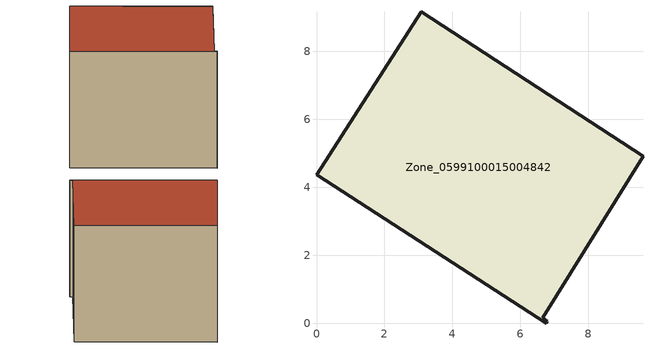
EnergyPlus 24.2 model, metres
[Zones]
Zone_0599100015004842
 floor ground (C_G): 9.61,4.91 6.66,0.16 6.79,0.06 6.75,0 0,4.37 3.09,9.17 z0.86
 wall outside (C_F): 9.61,4.91 3.09,9.17 0,4.37 6.75,0 6.79,0.06 6.66,0.16 9.61,4.91 z0.86:7.89
 roof outside (C_R): 6.66,0.16 9.61,4.91 3.09,9.17 0,4.37 6.75,0 6.79,0.06 z7.89
[BUILDING]
Pand.0599100015004842: North Axis=0; Terrain=City; Loads Convergence Tolerance Value=0.04; Temperature Convergence Tolerance Value=0.4; Solar Distribution=FullExterior; Maximum Number of Warmup Days=25; Minimum Number of Warmup Days=1
[Site:Location]
Rotterdam.The.Hague.AP_ZH_NLD Design_Conditions: Latitude=51.96; Longitude=4.45; Time Zone=1; Elevation=-4.5
[SITE:GROUNDTEMPERATURE:BUILDINGSURFACE]
18, 18, 18, 18, 18, 18, 18, 18, 18, 18, 18, 18
[MATERIAL] Thermal Absorptance=0.9; Solar Absorptance=0.7; Visible Absorptance=0.7
Name | Roughness | Thickness | Conductivity | Density | Specific Heat
G.TI.1965-1974 | MediumSmooth | 0.15 | 0.882353 | 540 | 1210
F.TI.1965-1974 | Rough | 0.3 | 0.697674 | 1920 | 840
R.TI.1965-1974 | MediumRough | 0.2 | 0.232558 | 1500 | 1000
[CONSTRUCTION]
C_G: G.TI.1965-1974
C_F: F.TI.1965-1974
C_R: R.TI.1965-1974
[ZONE]
Zone_0599100015004842: Type=1; Multiplier=1; Ceiling Height=Autocalculate; Volume=Autocalculate; Floor Area=autocalculate; Part of Total Floor Area=Yes
[ZONEINFILTRATION:DESIGNFLOWRATE]
Infil_Zone_0599100015004842: Zone or ZoneList or Space or SpaceList=Zone_0599100015004842; Schedule=AlwaysOn; Design Flow Rate Calculation Method=Flow/Area; Flow Rate per Floor Area=0.003; Constant Term Coefficient=1; Temperature Term Coefficient=0; Velocity Term Coefficient=0; Velocity Squared Term Coefficient=0
[HVACTEMPLATE:ZONE:IDEALLOADSAIRSYSTEM]
Zone_0599100015004842: Maximum Heating Supply Air Temperature=50; Minimum Cooling Supply Air Temperature=13; Maximum Heating Supply Air Humidity Ratio=0.0156; Minimum Cooling Supply Air Humidity Ratio=0.0077; Heating Limit=NoLimit; Cooling Limit=NoLimit; Dehumidification Control Type=ConstantSensibleHeatRatio; Cooling Sensible Heat Ratio=0.7; Dehumidification Setpoint=60; Humidification Control Type=None; Humidification Setpoint=30; Outdoor Air Method=None; Outdoor Air Flow Rate per Person=0.00944; Outdoor Air Flow Rate per Zone Floor Area=0; Outdoor Air Flow Rate per Zone=0; Demand Controlled Ventilation Type=None; Outdoor Air Economizer Type=NoEconomizer; Heat Recovery Type=None; Sensible Heat Recovery Effectiveness=0.7; Latent Heat Recovery Effectiveness=0.65
[ZONECONTROL:THERMOSTAT]
ThermostatControl_Zone_0599100015004842: Zone or ZoneList=Zone_0599100015004842; Control Type Schedule=DualSetpointControlType; Control 1=Thermostat_Zone_0599100015004842; Temperature Difference Between Cutout And Setpoint=0
[THERMOSTATSETPOINT:DUALSETPOINT]
Thermostat_Zone_0599100015004842: Heating Setpoint Temperature Schedule=HeatingSetpoint_Zone_0599100015004842; Cooling Setpoint Temperature Schedule=CoolingSetpoint_Zone_0599100015004842
[SCHEDULE:COMPACT]
HeatingSetpoint_Zone_0599100015004842: Through: 12/31, For: AllDays, Until: 24:00, 21
CoolingSetpoint_Zone_0599100015004842: Through: 12/31, For: AllDays, Until: 24:00, 24
DualSetpointControlType: Through: 12/31, For: AllDays, Until: 24:00, 4
AlwaysOn: Through: 12/31, For: AllDays, Until: 24:00, 1
